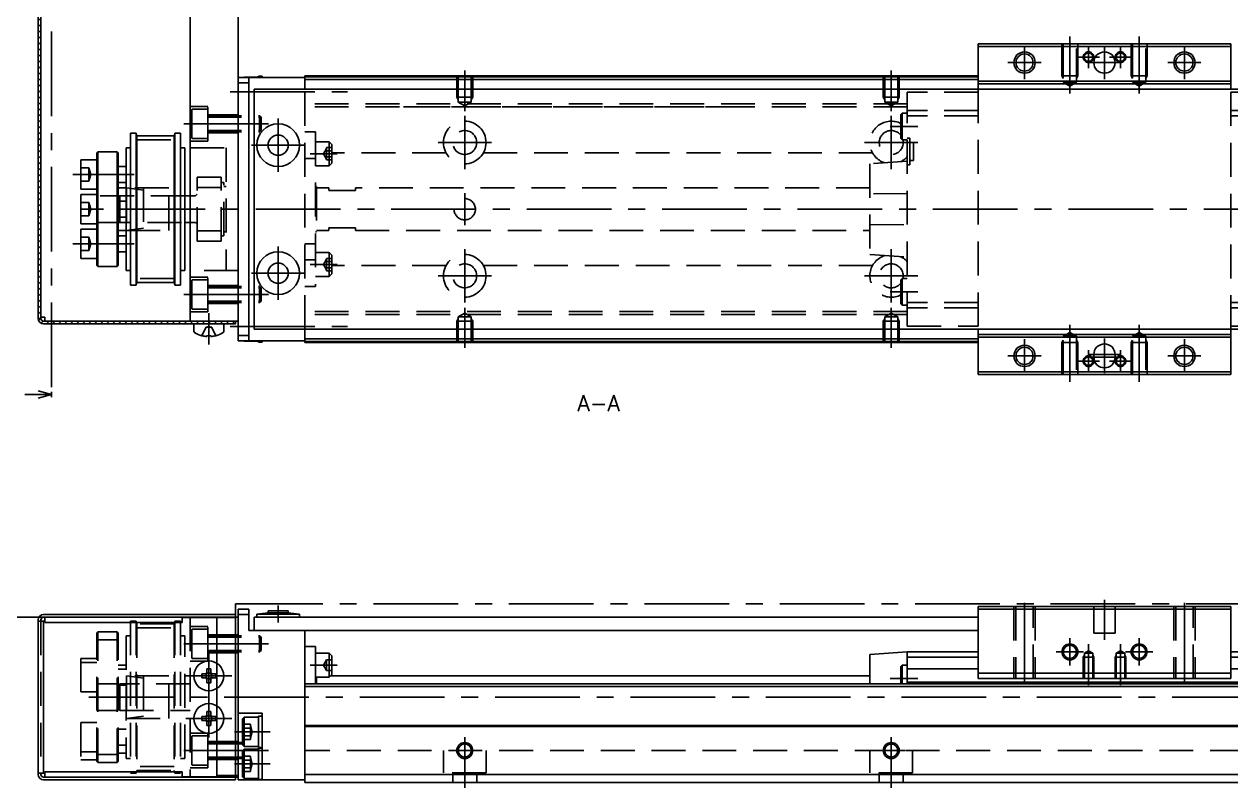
# Model space of a CAD drawing. Extents: x -2 to 568, y -8 to 266.
# Drawn here: x 190.9 to 417.3, y 9 to 152.2 of the extents above; entities that cross this region are included whole.
import ezdxf

# ---------------------------------------------------------------- set-up
doc = ezdxf.new("R2010")
doc.units = 0
doc.header["$LTSCALE"] = 0.5
doc.linetypes.add('CENTER', pattern=[50.8, 31.75, -6.35, 6.35, -6.35])
doc.linetypes.add('DASHED', pattern=[19.05, 12.7, -6.35])
doc.layers.get('0').update_dxf_attribs({"linetype": 'CONTINUOUS'})
for name, color, linetype in [('MSM_CENTER', 1, 'CENTER'), ('MSM_CONTINUOUS', 7, 'CONTINUOUS'), ('MSM_DASHED', 4, 'DASHED'), ('MSM_NARROW', 5, 'CONTINUOUS'), ('MSM_PART_NUMBER', 7, 'CONTINUOUS')]:
    doc.layers.add(name, color=color, linetype=linetype)
doc.styles.get("Standard").update_dxf_attribs({"font": 'txt.shx', "height": 3, "bigfont": 'bigfont.shx'})

# ---------------------------------------------------------------- blocks, each defined once
blk = doc.blocks.new('*X70')
at = {"color": 0}
for p, q in [((193.55, 217.92), (194.64, 219)), ((193.55, 216.79), (194.05, 217.29)), ((195.26, 218.5), (195.76, 219)), ((196.38, 218.5), (196.88, 219)), ((197.51, 218.5), (198.01, 219)), ((198.63, 218.5), (199.13, 219)), ((199.75, 218.5), (200.25, 219)), ((200.87, 218.5), (201.37, 219)), ((202, 218.5), (202.5, 219)), ((203.12, 218.5), (203.62, 219)), ((204.24, 218.5), (204.74, 219)), ((205.36, 218.5), (205.86, 219)), ((206.49, 218.5), (206.99, 219)), ((207.61, 218.5), (208.11, 219)), ((208.73, 218.5), (209.23, 219)), ((209.85, 218.5), (210.35, 219)), ((210.98, 218.5), (211.48, 219)), ((212.1, 218.5), (212.6, 219)), ((213.22, 218.5), (213.72, 219)), ((214.34, 218.5), (214.84, 219)), ((215.47, 218.5), (215.97, 219)), ((216.59, 218.5), (217.09, 219)), ((217.71, 218.5), (218.21, 219)), ((218.83, 218.5), (219.33, 219)), ((219.96, 218.5), (220.46, 219)), ((221.08, 218.5), (221.58, 219)), ((222.2, 218.5), (222.7, 219)), ((223.32, 218.5), (223.82, 219)), ((224.45, 218.5), (224.95, 219)), ((225.57, 218.5), (226.07, 219)), ((226.69, 218.5), (227.19, 219)), ((227.81, 218.5), (228.31, 219)), ((228.94, 218.5), (229.05, 218.62)), ((229.05, 218.62), (229.44, 219)), ((230.06, 218.5), (230.55, 219)), ((193.55, 215.67), (194.05, 216.17)), ((193.55, 214.55), (194.05, 215.05)), ((193.55, 213.43), (194.05, 213.93)), ((193.55, 212.3), (194.05, 212.8)), ((193.55, 211.18), (194.05, 211.68)), ((193.55, 210.06), (194.05, 210.56)), ((193.55, 208.94), (194.05, 209.44)), ((193.55, 207.81), (194.05, 208.31)), ((193.55, 206.69), (194.05, 207.19)), ((193.55, 205.57), (194.05, 206.07)), ((193.55, 204.45), (194.05, 204.95)), ((193.55, 203.32), (194.05, 203.82)), ((193.55, 202.2), (194.05, 202.7)), ((193.55, 201.08), (194.05, 201.58)), ((193.55, 199.96), (194.05, 200.46)), ((193.55, 198.83), (194.05, 199.33)), ((193.55, 197.71), (194.05, 198.21)), ((193.55, 196.59), (194.05, 197.09)), ((193.55, 195.47), (194.05, 195.97)), ((193.55, 194.34), (194.05, 194.84)), ((193.55, 193.22), (194.05, 193.72)), ((193.55, 192.1), (194.05, 192.6)), ((193.55, 190.98), (194.05, 191.48)), ((193.55, 189.85), (194.05, 190.35)), ((193.55, 188.73), (194.05, 189.23)), ((193.55, 187.61), (194.05, 188.11)), ((193.55, 186.49), (194.05, 186.99)), ((193.55, 185.36), (194.05, 185.86)), ((193.55, 184.24), (194.05, 184.74)), ((193.55, 183.12), (194.05, 183.62)), ((193.55, 182), (194.05, 182.5)), ((193.55, 180.87), (194.05, 181.37)), ((193.55, 179.75), (194.05, 180.25)), ((193.55, 178.63), (194.05, 179.13)), ((193.55, 177.51), (194.05, 178.01)), ((193.55, 176.38), (194.05, 176.88)), ((193.55, 175.26), (194.05, 175.76)), ((193.55, 174.14), (194.05, 174.64)), ((193.55, 173.02), (194.05, 173.52)), ((193.55, 171.89), (194.05, 172.39)), ((193.55, 170.77), (194.05, 171.27)), ((193.55, 169.65), (194.05, 170.15)), ((193.55, 168.53), (194.05, 169.03)), ((193.55, 167.4), (194.05, 167.9)), ((193.55, 166.28), (194.05, 166.78)), ((193.55, 165.16), (194.05, 165.66)), ((193.55, 164.03), (194.05, 164.53)), ((193.55, 162.91), (194.05, 163.41)), ((193.55, 161.79), (194.05, 162.29)), ((193.55, 160.67), (194.05, 161.17)), ((193.55, 159.54), (194.05, 160.04)), ((193.55, 158.42), (194.05, 158.92)), ((193.55, 157.3), (194.05, 157.8)), ((193.55, 156.18), (194.05, 156.68)), ((193.55, 155.05), (194.05, 155.55)), ((193.55, 153.93), (194.05, 154.43)), ((193.55, 152.81), (194.05, 153.31)), ((193.55, 151.69), (194.05, 152.19)), ((193.55, 150.56), (194.05, 151.06)), ((193.55, 149.44), (194.05, 149.94)), ((193.55, 148.32), (194.05, 148.82)), ((193.55, 147.2), (194.05, 147.7)), ((193.55, 146.07), (194.05, 146.57)), ((193.55, 144.95), (194.05, 145.45)), ((193.55, 143.83), (194.05, 144.33)), ((193.55, 142.71), (194.05, 143.21)), ((193.55, 141.58), (194.05, 142.08)), ((193.55, 140.46), (194.05, 140.96)), ((193.55, 139.34), (194.05, 139.84)), ((193.55, 138.22), (194.05, 138.72)), ((193.55, 137.09), (194.05, 137.59)), ((193.55, 135.97), (194.05, 136.47)), ((193.55, 134.85), (194.05, 135.35)), ((193.55, 133.73), (194.05, 134.23)), ((193.55, 132.6), (194.05, 133.1)), ((193.55, 131.48), (194.05, 131.98)), ((193.55, 130.36), (194.05, 130.86)), ((193.55, 129.24), (194.05, 129.74)), ((193.55, 128.11), (194.05, 128.61)), ((193.55, 126.99), (194.05, 127.49)), ((193.55, 125.87), (194.05, 126.37)), ((193.55, 124.75), (194.05, 125.25)), ((193.55, 123.62), (194.05, 124.12)), ((193.55, 122.5), (194.05, 123)), ((193.55, 121.38), (194.05, 121.88)), ((193.55, 120.26), (194.05, 120.76)), ((193.55, 119.13), (194.05, 119.63)), ((193.55, 118.01), (194.05, 118.51)), ((193.55, 116.89), (194.05, 117.39)), ((193.55, 115.77), (194.05, 116.27)), ((193.55, 114.64), (194.05, 115.14)), ((193.55, 113.52), (194.05, 114.02)), ((193.55, 112.4), (194.05, 112.9)), ((193.55, 111.28), (194.05, 111.78)), ((193.55, 110.15), (194.05, 110.65)), ((193.55, 109.03), (194.05, 109.53)), ((193.55, 107.91), (194.05, 108.41)), ((193.55, 106.79), (194.05, 107.29)), ((193.55, 105.66), (194.05, 106.16)), ((193.55, 104.54), (194.05, 105.04)), ((193.55, 103.42), (194.05, 103.92)), ((193.55, 102.3), (194.05, 102.8)), ((193.55, 101.17), (194.05, 101.67)), ((193.55, 100.05), (194.05, 100.55)), ((193.55, 98.93), (194.05, 99.43)), ((193.55, 97.81), (194.05, 98.31)), ((193.59, 96.72), (194.05, 97.18)), ((194.1, 96.11), (194.5, 96.5)), ((195.12, 96), (195.62, 96.5)), ((196.24, 96), (196.74, 96.5)), ((197.36, 96), (197.86, 96.5)), ((198.48, 96), (198.98, 96.5)), ((199.61, 96), (200.11, 96.5)), ((200.73, 96), (201.23, 96.5)), ((201.85, 96), (202.35, 96.5)), ((202.97, 96), (203.47, 96.5)), ((204.1, 96), (204.6, 96.5)), ((205.22, 96), (205.72, 96.5)), ((206.34, 96), (206.84, 96.5)), ((207.46, 96), (207.96, 96.5)), ((208.59, 96), (209.09, 96.5)), ((209.71, 96), (210.21, 96.5)), ((210.83, 96), (211.33, 96.5)), ((211.95, 96), (212.45, 96.5)), ((213.08, 96), (213.58, 96.5)), ((214.2, 96), (214.7, 96.5)), ((215.32, 96), (215.82, 96.5)), ((216.44, 96), (216.94, 96.5)), ((217.57, 96), (218.07, 96.5)), ((218.69, 96), (219.19, 96.5)), ((219.81, 96), (220.31, 96.5)), ((220.93, 96), (221.43, 96.5)), ((222.06, 96), (222.56, 96.5)), ((223.18, 96), (223.68, 96.5)), ((224.3, 96), (224.8, 96.5)), ((225.42, 96), (225.55, 96.13)), ((225.55, 96.13), (225.92, 96.5)), ((226.55, 96), (227.05, 96.5)), ((227.67, 96), (228.17, 96.5)), ((228.79, 96), (229.29, 96.5)), ((229.91, 96), (230.41, 96.5))]:
    blk.add_line(p, q, dxfattribs=at)

msp = doc.modelspace()

# ---------------------------------------------------------------- linework, layer by layer
at = {"layer": 'MSM_CENTER'}
for p, q in [((196.05, 227.02), (196.05, 83.26)), ((387.05, 139.19), (387.05, 149.9)), ((400.05, 139.19), (400.05, 149.9)), ((378.55, 141.9), (378.55, 148.1)), ((390.55, 143.95), (390.55, 148.05)), ((393.55, 141.9), (393.55, 148.1)), ((396.55, 143.95), (396.55, 148.05)), ((408.55, 141.9), (408.55, 148.1)), ((375.45, 145), (381.65, 145)), ((388.5, 146), (392.6, 146)), ((390.45, 145), (396.65, 145)), ((394.5, 146), (398.6, 146)), ((405.45, 145), (411.65, 145)), ((273.55, 143.5), (273.55, 135.87)), ((353.55, 143.5), (353.55, 135.87)), ((229.55, 139.5), (251.55, 139.5)), ((238.55, 124.5), (238.55, 134.5)), ((273.55, 125), (273.55, 135)), ((353.55, 125), (353.55, 135)), ((220.85, 133.5), (236.85, 133.5)), ((353.35, 133), (358.55, 133)), ((233.55, 129.5), (243.55, 129.5)), ((268.55, 130), (278.55, 130)), ((348.55, 130), (358.55, 130)), ((244.55, 127.89), (249.65, 127.89)), ((200.05, 124), (211.55, 124)), ((273.55, 114.5), (273.55, 120.5)), ((555.05, 117.5), (200.05, 117.5)), ((200.05, 111), (211.55, 111)), ((238.55, 100.5), (238.55, 110.5)), ((273.55, 100), (273.55, 110)), ((353.55, 100), (353.55, 110)), ((244.55, 107.11), (249.65, 107.11)), ((233.55, 105.5), (243.55, 105.5)), ((268.55, 105), (278.55, 105)), ((348.55, 105), (358.55, 105)), ((353.35, 102), (358.55, 102)), ((220.85, 101.5), (236.85, 101.5)), ((225.55, 98), (225.55, 92.15)), ((273.55, 99.01), (273.55, 91.5)), ((353.55, 99.01), (353.55, 91.5)), ((229.55, 95.5), (251.55, 95.5)), ((387.05, 95.81), (387.05, 85.1)), ((400.05, 95.81), (400.05, 85.1)), ((378.55, 93.1), (378.55, 86.9)), ((393.55, 86.75), (393.55, 93.25)), ((408.55, 93.1), (408.55, 86.9)), ((390.55, 91.05), (390.55, 86.95)), ((396.55, 91.05), (396.55, 86.95)), ((375.45, 90), (381.65, 90)), ((388.5, 89), (392.6, 89)), ((390.55, 90.25), (396.55, 90.25)), ((390.55, 89.75), (396.55, 89.75)), ((394.5, 89), (398.6, 89)), ((405.45, 90), (411.65, 90)), ((231.05, 43.5), (566.55, 43.5)), ((238.55, 43.2), (238.55, 40)), ((378.55, 43.68), (378.55, 28.83)), ((393.55, 44.25), (393.55, 36.75)), ((408.55, 43.68), (408.55, 28.83)), ((188.31, 41), (230.05, 41)), ((230.55, 43), (230.55, 41.5)), ((387.05, 31.93), (387.05, 37.08)), ((400.05, 31.93), (400.05, 37.08)), ((220.85, 36), (236.85, 36)), ((225.55, 34.3), (225.55, 17.7)), ((384.48, 34.5), (389.63, 34.5)), ((390.55, 35.96), (390.55, 28.24)), ((396.55, 35.96), (396.55, 28.24)), ((397.48, 34.5), (402.63, 34.5)), ((244.55, 32), (249.65, 32)), ((221.25, 30), (229.85, 30)), ((353.35, 29.5), (358.55, 29.5)), ((203.05, 26), (555.05, 26)), ((221.25, 22), (229.85, 22)), ((230.35, 19.5), (237.05, 19.5)), ((273.55, 18.5), (273.55, 9)), ((353.55, 18.5), (353.55, 9)), ((220.85, 16), (236.85, 16)), ((270.98, 16), (276.13, 16)), ((350.98, 16), (356.13, 16)), ((230.35, 13.5), (237.05, 13.5))]:
    msp.add_line(p, q, dxfattribs=at)
at = {"layer": 'MSM_CONTINUOUS'}
for p, q in [((193.55, 97), (193.55, 218)), ((194.05, 97), (194.05, 218)), ((222.05, 218.5), (222.05, 96.5)), ((231.05, 92.8), (231.05, 154.5)), ((417.25, 148.5), (369.85, 148.5)), ((369.85, 148.5), (369.85, 140)), ((417.25, 148), (369.85, 148)), ((417.25, 148.5), (417.25, 140)), ((243.55, 142.2), (231.05, 142.2)), ((231.05, 141.2), (233.05, 141.2)), ((232.16, 142.25), (232.11, 142.2)), ((234.85, 142.25), (232.16, 142.25)), ((232.16, 142.25), (232.16, 142.2)), ((233.05, 142.2), (233.05, 92.8)), ((235.55, 142.45), (234.85, 142.45)), ((234.85, 142.45), (234.85, 142.2)), ((235.55, 142.45), (235.55, 142.2)), ((243.55, 140), (243.55, 142.5)), ((369.85, 142.5), (243.55, 142.5)), ((369.85, 142.3), (243.55, 142.3)), ((369.85, 141.8), (243.55, 141.8)), ((417.25, 141.5), (369.85, 141.5)), ((417.25, 141), (369.85, 141)), ((234.05, 95), (234.05, 140)), ((553.05, 140), (234.05, 140)), ((210.88, 131.75), (211.92, 131.75)), ((210.88, 131.75), (210.88, 103.25)), ((211.92, 131.75), (212.05, 131.25)), ((211.92, 103.25), (211.92, 131.75)), ((219.05, 131.25), (219.19, 131.75)), ((219.19, 131.75), (220.22, 131.75)), ((219.19, 103.25), (219.19, 131.75)), ((220.22, 131.75), (220.22, 103.25)), ((212.05, 131.25), (212.05, 103.75)), ((219.05, 131.23), (212.05, 131.23)), ((219.05, 131.25), (219.05, 103.75)), ((204.75, 128.25), (204.55, 128.05)), ((204.55, 106.95), (204.55, 128.05)), ((208.35, 128.25), (204.75, 128.25)), ((204.75, 106.75), (204.75, 128.25)), ((208.55, 128.05), (208.35, 128.25)), ((208.35, 106.75), (208.35, 128.25)), ((208.55, 128.05), (208.55, 106.95)), ((210.05, 129), (210.88, 129)), ((210.05, 129), (210.05, 106)), ((220.22, 129), (221.05, 129)), ((221.05, 106), (221.05, 129)), ((204.55, 126.75), (201.55, 126.75)), ((201.55, 126.75), (201.55, 121.25)), ((210.05, 125.5), (208.55, 125.5)), ((208.55, 122.5), (210.05, 122.5)), ((201.55, 121.25), (204.55, 121.25)), ((204.55, 120.25), (201.55, 120.25)), ((201.55, 120.25), (201.55, 114.75)), ((210.05, 121.5), (208.55, 121.5)), ((222.05, 120), (221.05, 120)), ((201.55, 114.75), (204.55, 114.75)), ((204.55, 113.75), (201.55, 113.75)), ((201.55, 113.75), (201.55, 108.25)), ((208.55, 113.5), (210.05, 113.5)), ((221.05, 115), (222.05, 115)), ((210.05, 112.5), (208.55, 112.5)), ((208.55, 109.5), (210.05, 109.5)), ((201.55, 108.25), (204.55, 108.25)), ((204.55, 106.95), (204.75, 106.75)), ((204.75, 106.75), (208.35, 106.75)), ((208.35, 106.75), (208.55, 106.95)), ((210.88, 106), (210.05, 106)), ((221.05, 106), (220.22, 106)), ((211.92, 103.25), (210.88, 103.25)), ((212.05, 103.75), (211.92, 103.25)), ((212.05, 103.77), (219.05, 103.77)), ((219.19, 103.25), (219.05, 103.75)), ((220.22, 103.25), (219.19, 103.25)), ((194.05, 97.25), (194.8, 97.25)), ((194.55, 96.5), (231.05, 96.5)), ((194.55, 96), (230.55, 96)), ((194.8, 97.25), (194.8, 96.5)), ((222.75, 96), (222.75, 94.6)), ((228.35, 94.6), (228.35, 96)), ((230.55, 96), (230.55, 96.5)), ((224.99, 93.65), (225.18, 93.65)), ((225.18, 93.65), (225.18, 93.79)), ((225.92, 93.65), (225.92, 93.79)), ((225.92, 93.65), (226.12, 93.65)), ((231.05, 93.8), (233.05, 93.8)), ((553.05, 95), (234.05, 95)), ((243.55, 92.5), (243.55, 95)), ((369.85, 93.2), (243.55, 93.2)), ((369.85, 95), (369.85, 86.5)), ((417.25, 94), (369.85, 94)), ((417.25, 93.5), (369.85, 93.5)), ((417.25, 95), (417.25, 86.5)), ((243.55, 92.8), (231.05, 92.8)), ((232.11, 92.8), (232.16, 92.75)), ((232.16, 92.8), (232.16, 92.75)), ((232.16, 92.75), (234.85, 92.75)), ((234.85, 92.55), (234.85, 92.8)), ((234.85, 92.55), (235.55, 92.55)), ((235.55, 92.55), (235.55, 92.8)), ((369.85, 92.7), (243.55, 92.7)), ((369.85, 92.5), (243.55, 92.5)), ((391.55, 90.25), (391.55, 89.75)), ((395.55, 89.75), (395.55, 90.25)), ((417.25, 87), (369.85, 87)), ((417.25, 86.5), (369.85, 86.5)), ((196.05, 82.76), (191.05, 82.76)), ((193.55, 83.43), (196.05, 82.76)), ((196.05, 82.76), (193.55, 82.09)), ((196.05, 83.26), (196.05, 82.26)), ((230.55, 43.5), (231.05, 43.5)), ((230.55, 43.5), (230.55, 43)), ((194.55, 41.5), (230.55, 41.5)), ((231.05, 41), (194.55, 41)), ((194.8, 41), (194.8, 40)), ((220.55, 41), (194.8, 41)), ((220.55, 40), (220.55, 41)), ((230.55, 40.93), (220.55, 40.93)), ((227.05, 11), (227.05, 41)), ((230.05, 41), (230.55, 41)), ((230.55, 41.5), (230.55, 41)), ((230.55, 41), (230.55, 41.5)), ((230.55, 11.07), (230.55, 40.93)), ((231.05, 42.5), (231.05, 10.5)), ((233.05, 42.5), (231.05, 42.5)), ((233.05, 41.5), (231.05, 41.5)), ((233.05, 38.5), (233.05, 42.5)), ((234.05, 41), (234.05, 38.5)), ((369.85, 41), (234.05, 41)), ((236.65, 41.8), (234.55, 41.55)), ((234.55, 41.55), (234.55, 41)), ((242.55, 41.55), (234.55, 41.55)), ((236.65, 42.2), (236.65, 41.8)), ((240.45, 42.2), (236.65, 42.2)), ((240.45, 41.8), (236.65, 41.8)), ((240.45, 41.8), (240.45, 42.2)), ((242.55, 41.55), (240.45, 41.8)), ((242.55, 41), (242.55, 41.55)), ((369.85, 43), (369.85, 29.5)), ((417.25, 43), (369.85, 43)), ((417.25, 42.5), (369.85, 42.5)), ((417.25, 43), (417.25, 29.5)), ((193.55, 40.5), (193.55, 11.5)), ((194.8, 40.25), (193.55, 40.25)), ((194.05, 40.25), (194.05, 40.5)), ((194.55, 11.75), (194.55, 40.25)), ((194.8, 40), (220.55, 40)), ((369.85, 38.5), (233.05, 38.5)), ((243.55, 38.5), (243.55, 10)), ((245.55, 35.5), (243.55, 35.5)), ((245.55, 35.5), (245.55, 28.5)), ((248.15, 34.25), (245.55, 34.25)), ((248.65, 33.75), (248.15, 34.25)), ((248.15, 34.25), (248.15, 29.75)), ((349.55, 34), (356.55, 34.5)), ((349.55, 34), (349.55, 28.5)), ((369.85, 34.5), (356.55, 34.5)), ((356.55, 28.5), (356.55, 34.5)), ((430.55, 34.5), (417.25, 34.5)), ((248.65, 33.75), (248.65, 30.25)), ((355.6, 32), (355.35, 31.75)), ((355.35, 31.75), (355.35, 28.5)), ((356.55, 32), (355.6, 32)), ((355.6, 32), (355.6, 28.5)), ((369.85, 33.5), (356.55, 33.5)), ((430.55, 33.5), (417.25, 33.5)), ((225.14, 30.37), (224.25, 30.37)), ((224.25, 29.63), (225.14, 29.63)), ((225.03, 30.37), (225.03, 30.18)), ((225.03, 29.82), (225.03, 29.63)), ((225.18, 31.31), (225.18, 30.42)), ((225.38, 30.53), (225.18, 30.53)), ((225.18, 29.58), (225.18, 28.69)), ((225.92, 30.53), (225.73, 30.53)), ((225.73, 29.47), (225.92, 29.47)), ((225.92, 30.42), (225.92, 31.31)), ((225.92, 28.69), (225.92, 29.58)), ((226.86, 30.37), (225.97, 30.37)), ((225.97, 29.63), (226.86, 29.63)), ((226.08, 30.18), (226.08, 30.37)), ((226.08, 29.63), (226.08, 29.82)), ((245.55, 29.75), (248.15, 29.75)), ((245.75, 29.75), (245.75, 28.5)), ((248.15, 29.75), (248.65, 30.25)), ((349.55, 30), (248.4, 30)), ((369.85, 31.3), (356.55, 31.3)), ((417.25, 30.5), (369.85, 30.5)), ((417.25, 29.5), (369.85, 29.5)), ((430.55, 31.3), (417.25, 31.3)), ((543.55, 28.5), (243.55, 28.5)), ((543.55, 28), (243.55, 28)), ((430.55, 28.8), (356.55, 28.8)), ((225.18, 23.31), (225.18, 22.42)), ((225.92, 22.42), (225.92, 23.31)), ((231.05, 23), (235.55, 23)), ((235.55, 23), (235.55, 10.5)), ((225.14, 22.37), (224.25, 22.37)), ((224.25, 21.63), (225.14, 21.63)), ((225.03, 22.37), (225.03, 22.18)), ((225.03, 21.82), (225.03, 21.63)), ((225.38, 22.53), (225.18, 22.53)), ((225.18, 21.58), (225.18, 20.69)), ((225.92, 22.53), (225.73, 22.53)), ((225.73, 21.47), (225.92, 21.47)), ((225.92, 20.69), (225.92, 21.58)), ((226.86, 22.37), (225.97, 22.37)), ((225.97, 21.63), (226.86, 21.63)), ((226.08, 22.18), (226.08, 22.37)), ((226.08, 21.63), (226.08, 21.82)), ((231.85, 21.94), (232.16, 22.25)), ((231.85, 17.06), (231.85, 21.94)), ((232.16, 22.25), (234.85, 22.25)), ((232.16, 16.75), (232.16, 22.25)), ((234.85, 22.45), (235.55, 22.45)), ((234.85, 16.55), (234.85, 22.45)), ((543.55, 20.7), (243.55, 20.7)), ((543.55, 20.5), (243.55, 20.5)), ((232.16, 16.75), (231.85, 17.06)), ((231.85, 15.94), (232.16, 16.25)), ((231.85, 11.06), (231.85, 15.94)), ((234.85, 16.75), (232.16, 16.75)), ((232.16, 16.25), (234.85, 16.25)), ((232.16, 10.75), (232.16, 16.25)), ((235.55, 16.55), (234.85, 16.55)), ((234.85, 16.45), (235.55, 16.45)), ((234.85, 10.55), (234.85, 16.45)), ((193.55, 11.75), (194.8, 11.75)), ((194.05, 11.5), (194.05, 11.75)), ((220.55, 12), (194.8, 12)), ((194.8, 12), (194.8, 11)), ((220.55, 11), (220.55, 12)), ((231.05, 11.34), (227.05, 11.34)), ((543.55, 11.5), (243.55, 11.5)), ((194.55, 11), (231.05, 11)), ((230.55, 10.5), (194.55, 10.5)), ((194.8, 11), (220.55, 11)), ((220.55, 11.07), (230.55, 11.07)), ((230.55, 10.5), (230.55, 11)), ((243.55, 10.5), (231.05, 10.5)), ((232.16, 10.75), (231.85, 11.06)), ((234.85, 10.75), (232.16, 10.75)), ((235.55, 10.55), (234.85, 10.55)), ((543.55, 10), (243.55, 10))]:
    msp.add_line(p, q, dxfattribs=at)
for centre, radius in [((378.55, 145), 1.62), ((393.55, 145), 2), ((408.55, 145), 1.62), ((238.55, 129.5), 4), ((238.55, 129.5), 1.9), ((238.55, 105.5), 4), ((238.55, 105.5), 1.9), ((378.55, 90), 1.62), ((408.55, 90), 1.62), ((387.05, 34.5), 1.23), ((400.05, 34.5), 1.23), ((225.55, 30), 2.8), ((225.55, 30), 0.556), ((225.55, 22), 2.8), ((225.55, 22), 0.556), ((273.55, 16), 1.23), ((353.55, 16), 1.23)]:
    msp.add_circle(centre, radius, dxfattribs=at)
for centre, radius, start, end in [((194.55, 97), 1, 180, 270), ((194.55, 97), 0.5, 180, 270), ((223.02, 94.6), 0.27, 180, 237.664), ((225.55, 98.6), 5, 237.664, 254.7809), ((225.42, 93.2), 1.31, 153.2706, 153.8823), ((225.55, 98.6), 4.99, 254.8121, 263.4966), ((225.55, 99.25), 5.48, 266.1268, 273.8732), ((225.55, 98.6), 4.99, 276.5034, 285.1879), ((234.78, 97.73), 8.85, 206.466, 206.5565), ((225.55, 98.6), 5, 285.2193, 302.336), ((228.08, 94.6), 0.27, 302.336, 0), ((393.55, 90.25), 2, 0, 180), ((393.55, 89.75), 2, 180, 0), ((194.55, 40.5), 1, 90, 180), ((194.55, 40.5), 0.5, 90, 180), ((235.22, 30), 10.98, 178.0683, 181.9317), ((225.55, 30), 0.675, 123.2306, 146.7694), ((225.55, 30), 0.675, 213.2306, 236.7694), ((225.55, 20.34), 10.98, 88.0683, 91.9317), ((225.55, 30), 0.675, 33.2306, 56.7694), ((225.55, 30), 0.675, 303.2306, 326.7694), ((215.89, 30), 10.98, 358.0683, 1.9317), ((225.55, 39.66), 10.98, 268.0683, 271.9317), ((225.55, 12.34), 10.98, 88.0683, 91.9317), ((235.22, 22), 10.98, 178.0683, 181.9317), ((225.55, 22), 0.675, 123.2306, 146.7694), ((225.55, 22), 0.675, 213.2306, 236.7694), ((225.55, 31.66), 10.98, 268.0683, 271.9317), ((225.55, 22), 0.675, 33.2306, 56.7694), ((225.55, 22), 0.675, 303.2306, 326.7694), ((215.89, 22), 10.98, 358.0683, 1.9317), ((194.55, 11.5), 1, 180, 270), ((194.55, 11.5), 0.5, 180, 270)]:
    msp.add_arc(centre, radius, start, end, dxfattribs=at)
at = {"layer": 'MSM_DASHED'}
for p, q in [((385.55, 148.5), (385.55, 142.5)), ((385.82, 148.5), (385.82, 141.3)), ((388.28, 141.3), (388.28, 148.5)), ((388.55, 148.5), (388.55, 142.5)), ((398.55, 148.5), (398.55, 142.5)), ((398.82, 148.5), (398.82, 141.3)), ((401.28, 141.3), (401.28, 148.5)), ((401.55, 148.5), (401.55, 142.5)), ((272.05, 142.5), (272.05, 138.5)), ((272.25, 142.3), (272.25, 142.3)), ((272.32, 142.5), (272.32, 137.58)), ((274.78, 137.58), (274.78, 142.5)), ((275.05, 142.5), (275.05, 138.5)), ((352.05, 142.5), (352.05, 138.5)), ((352.25, 142.3), (352.25, 142.3)), ((352.25, 142.3), (352.25, 142.3)), ((352.32, 142.5), (352.32, 137.58)), ((354.78, 137.58), (354.78, 142.5)), ((354.85, 142.3), (354.87, 142.32)), ((355.05, 142.5), (355.05, 138.5)), ((385.55, 142.5), (388.55, 142.5)), ((385.55, 142.5), (385.82, 142.03)), ((385.82, 141.3), (387.05, 140.59)), ((385.82, 141.3), (388.28, 141.3)), ((387.05, 140.59), (388.28, 141.3)), ((388.55, 142.5), (388.28, 142.03)), ((398.55, 142.5), (401.55, 142.5)), ((398.55, 142.5), (398.82, 142.03)), ((398.82, 141.3), (400.05, 140.59)), ((398.82, 141.3), (401.28, 141.3)), ((400.05, 140.59), (401.28, 141.3)), ((401.55, 142.5), (401.28, 142.03)), ((243.55, 95), (243.55, 140)), ((275.05, 138.5), (272.05, 138.5)), ((272.32, 138.03), (272.05, 138.5)), ((274.78, 138.03), (275.05, 138.5)), ((355.05, 138.5), (352.05, 138.5)), ((352.32, 138.03), (352.05, 138.5)), ((354.78, 138.03), (355.05, 138.5)), ((369.85, 139.45), (356.55, 139.45)), ((356.55, 95.55), (356.55, 139.45)), ((369.85, 140), (369.85, 95)), ((417.25, 95), (417.25, 140)), ((430.55, 139.45), (417.25, 139.45)), ((225.35, 136.75), (222.05, 136.75)), ((222.35, 136.1), (222.35, 130.9)), ((225.35, 136.25), (222.5, 136.25)), ((225.35, 130.25), (225.35, 136.75)), ((356.55, 137.26), (243.55, 137.26)), ((356.55, 136.7), (243.55, 136.7)), ((325.05, 136.7), (262.05, 136.7)), ((274.78, 137.58), (272.32, 137.58)), ((272.32, 137.58), (273.55, 136.87)), ((273.55, 136.87), (274.78, 137.58)), ((354.78, 137.58), (352.32, 137.58)), ((352.32, 137.58), (353.55, 136.87)), ((353.55, 136.87), (354.78, 137.58)), ((369.85, 136), (356.55, 136)), ((430.55, 136), (417.25, 136)), ((231.05, 135.2), (225.35, 135.2)), ((225.35, 135), (235.08, 135)), ((225.35, 134.73), (235.35, 134.73)), ((235.35, 134.73), (235.08, 135)), ((235.08, 135), (235.08, 132)), ((235.35, 132.27), (235.35, 134.73)), ((355.6, 135.5), (355.35, 135.25)), ((355.35, 135.25), (355.35, 130.75)), ((356.55, 135.5), (355.6, 135.5)), ((355.6, 135.5), (355.6, 130.5)), ((369.85, 135), (356.55, 135)), ((430.55, 135), (417.25, 135)), ((225.35, 132.27), (235.35, 132.27)), ((225.35, 132), (235.08, 132)), ((225.35, 131.8), (231.05, 131.8)), ((235.08, 132), (235.35, 132.27)), ((245.55, 132), (243.55, 132)), ((245.55, 132), (245.55, 103)), ((212.05, 130.49), (219.05, 130.49)), ((222.05, 130.25), (225.35, 130.25)), ((222.5, 130.75), (225.35, 130.75)), ((248.15, 130.14), (245.55, 130.14)), ((247.65, 129.05), (248.65, 129.05)), ((247.65, 129.05), (247.65, 126.74)), ((248.65, 129.64), (248.15, 130.14)), ((248.15, 130.14), (248.15, 125.64)), ((248.65, 129.64), (248.65, 126.14)), ((355.35, 130.75), (355.6, 130.5)), ((355.6, 130.5), (356.55, 130.5)), ((357.05, 130.8), (356.55, 130.8)), ((357.05, 125.8), (357.05, 130.8)), ((357.75, 130), (357.05, 130)), ((357.75, 126.6), (357.75, 130)), ((222.05, 129), (231.05, 129)), ((228.8, 129), (228.8, 106)), ((245.55, 127), (243.55, 127)), ((247.65, 128.89), (247.08, 127.89)), ((247.65, 126.89), (247.08, 127.89)), ((247.65, 128.47), (248.65, 128.47)), ((247.65, 127.31), (248.65, 127.31)), ((270.07, 128.04), (248.65, 128.04)), ((350.07, 128.04), (277.04, 128.04)), ((203.05, 125.25), (201.55, 125.25)), ((203.05, 125.25), (203.05, 122.75)), ((203.39, 124), (203.05, 125.25)), ((245.55, 125.64), (248.15, 125.64)), ((247.65, 126.74), (248.65, 126.74)), ((248.15, 125.64), (248.65, 126.14)), ((356.55, 126.5), (349.55, 126)), ((349.55, 126), (349.55, 109)), ((357.05, 125.8), (356.55, 125.8)), ((357.75, 126.6), (357.05, 126.6)), ((201.55, 124), (203.05, 124)), ((203.05, 122.75), (201.55, 122.75)), ((203.05, 122.75), (203.39, 124)), ((223.35, 111.5), (223.35, 123.5)), ((227.85, 123.5), (223.35, 123.5)), ((227.85, 111.5), (227.85, 123.5)), ((228.35, 122.5), (227.85, 122.5)), ((228.35, 112.5), (228.35, 122.5)), ((221.05, 120), (204.55, 120)), ((208.85, 120), (208.35, 119.5)), ((208.85, 120), (208.85, 115)), ((218.05, 121.5), (210.05, 121.5)), ((213.3, 121.05), (210.13, 121.5)), ((210.13, 121.5), (210.13, 113.5)), ((213.3, 121.5), (213.3, 113.5)), ((218.05, 113.5), (218.05, 121.5)), ((223.05, 120), (222.05, 120)), ((223.35, 120.3), (223.05, 120)), ((223.35, 121.57), (227.85, 121.57)), ((228.8, 121.75), (228.35, 121.75)), ((245.75, 121.75), (245.55, 121.75)), ((245.75, 121.75), (245.75, 113.25)), ((248.05, 121.5), (245.75, 121.5)), ((248.05, 121.5), (248.05, 121)), ((253.05, 121), (248.05, 121)), ((253.05, 121.5), (253.05, 121)), ((349.55, 121.5), (253.05, 121.5)), ((356.55, 120.46), (349.55, 120.37)), ((203.05, 118.75), (201.55, 118.75)), ((203.05, 118.75), (203.05, 116.25)), ((203.39, 117.5), (203.05, 118.75)), ((208.35, 119.5), (208.35, 115.5)), ((210.05, 119), (208.55, 119)), ((201.55, 117.5), (203.05, 117.5)), ((203.05, 116.25), (201.55, 116.25)), ((203.05, 116.25), (203.39, 117.5)), ((208.35, 115.5), (208.85, 115)), ((208.55, 116), (210.05, 116)), ((204.55, 115), (221.05, 115)), ((210.05, 113.5), (218.05, 113.5)), ((210.13, 113.5), (213.3, 113.95)), ((222.05, 115), (223.05, 115)), ((223.05, 115), (223.35, 114.7)), ((227.85, 113.43), (223.35, 113.43)), ((228.35, 113.25), (228.8, 113.25)), ((245.55, 113.25), (245.75, 113.25)), ((245.75, 113.5), (248.05, 113.5)), ((248.05, 114), (253.05, 114)), ((248.05, 114), (248.05, 113.5)), ((253.05, 114), (253.05, 113.5)), ((253.05, 113.5), (349.55, 113.5)), ((349.55, 114.63), (356.55, 114.54)), ((203.05, 112.25), (201.55, 112.25)), ((201.55, 111), (203.05, 111)), ((203.05, 112.25), (203.05, 109.75)), ((203.39, 111), (203.05, 112.25)), ((203.05, 109.75), (203.39, 111)), ((223.35, 111.5), (227.85, 111.5)), ((227.85, 112.5), (228.35, 112.5)), ((243.55, 111), (245.55, 111)), ((203.05, 109.75), (201.55, 109.75)), ((248.15, 109.36), (245.55, 109.36)), ((248.65, 108.86), (248.15, 109.36)), ((248.15, 109.36), (248.15, 104.86)), ((248.65, 108.86), (248.65, 105.36)), ((349.55, 109), (356.55, 108.5)), ((245.55, 108), (243.55, 108)), ((247.65, 108.11), (247.08, 107.11)), ((247.65, 106.11), (247.08, 107.11)), ((247.65, 108.26), (248.65, 108.26)), ((247.65, 108.26), (247.65, 105.95)), ((247.65, 107.69), (248.65, 107.69)), ((247.65, 106.53), (248.65, 106.53)), ((270.07, 106.96), (248.65, 106.96)), ((350.07, 106.96), (277.04, 106.96)), ((219.05, 104.51), (212.05, 104.51)), ((231.05, 106), (222.05, 106)), ((225.35, 104.75), (222.05, 104.75)), ((225.35, 104.25), (222.5, 104.25)), ((225.35, 98.25), (225.35, 104.75)), ((245.55, 104.86), (248.15, 104.86)), ((247.65, 105.95), (248.65, 105.95)), ((248.15, 104.86), (248.65, 105.36)), ((355.6, 104.5), (355.35, 104.25)), ((355.35, 104.25), (355.35, 99.75)), ((355.6, 104.5), (355.6, 99.5)), ((356.55, 104.5), (355.6, 104.5)), ((222.35, 104.1), (222.35, 98.9)), ((231.05, 103.2), (225.35, 103.2)), ((225.35, 103), (235.08, 103)), ((225.35, 102.73), (235.35, 102.73)), ((235.35, 102.73), (235.08, 103)), ((235.08, 103), (235.08, 100)), ((235.35, 100.27), (235.35, 102.73)), ((245.55, 103), (243.55, 103)), ((225.35, 100.27), (235.35, 100.27)), ((225.35, 100), (235.08, 100)), ((225.35, 99.8), (231.05, 99.8)), ((235.08, 100), (235.35, 100.27)), ((355.35, 99.75), (355.6, 99.5)), ((369.85, 100), (356.55, 100)), ((430.55, 100), (417.25, 100)), ((222.05, 98.25), (225.35, 98.25)), ((222.5, 98.75), (225.35, 98.75)), ((356.55, 98.3), (243.55, 98.3)), ((356.55, 97.74), (243.55, 97.74)), ((273.55, 98.01), (272.32, 97.3)), ((274.78, 97.3), (273.55, 98.01)), ((353.55, 98.01), (352.32, 97.3)), ((354.78, 97.3), (353.55, 98.01)), ((355.6, 99.5), (356.55, 99.5)), ((369.85, 99), (356.55, 99)), ((430.55, 99), (417.25, 99)), ((224.25, 93.79), (224.99, 95.28)), ((225, 95.35), (224.99, 95.28)), ((225.55, 95.53), (225, 95.35)), ((225, 95.35), (226.11, 95.35)), ((226.11, 95.35), (225.55, 95.53)), ((226.11, 95.28), (226.11, 95.35)), ((226.11, 95.28), (226.86, 93.79)), ((272.32, 96.97), (272.05, 96.5)), ((275.05, 96.5), (272.05, 96.5)), ((272.05, 92.5), (272.05, 96.5)), ((272.32, 97.3), (272.32, 92.5)), ((274.78, 97.3), (272.32, 97.3)), ((274.78, 92.5), (274.78, 97.3)), ((274.78, 96.97), (275.05, 96.5)), ((275.05, 92.5), (275.05, 96.5)), ((352.32, 96.97), (352.05, 96.5)), ((355.05, 96.5), (352.05, 96.5)), ((352.05, 92.5), (352.05, 96.5)), ((352.32, 97.3), (352.32, 92.5)), ((354.78, 97.3), (352.32, 97.3)), ((354.78, 92.5), (354.78, 97.3)), ((354.78, 96.97), (355.05, 96.5)), ((355.05, 92.5), (355.05, 96.5)), ((356.55, 95.55), (369.85, 95.55)), ((417.25, 95.55), (430.55, 95.55)), ((385.55, 92.5), (385.82, 92.97)), ((385.82, 93.7), (387.05, 94.41)), ((385.82, 93.7), (388.28, 93.7)), ((385.82, 86.5), (385.82, 93.7)), ((387.05, 94.41), (388.28, 93.7)), ((388.28, 93.7), (388.28, 86.5)), ((388.55, 92.5), (388.28, 92.97)), ((398.55, 92.5), (398.82, 92.97)), ((398.82, 93.7), (400.05, 94.41)), ((398.82, 93.7), (401.28, 93.7)), ((398.82, 86.5), (398.82, 93.7)), ((400.05, 94.41), (401.28, 93.7)), ((401.28, 93.7), (401.28, 86.5)), ((401.55, 92.5), (401.28, 92.97)), ((385.55, 86.5), (385.55, 92.5)), ((385.55, 92.5), (388.55, 92.5)), ((388.55, 86.5), (388.55, 92.5)), ((398.55, 86.5), (398.55, 92.5)), ((398.55, 92.5), (401.55, 92.5)), ((401.55, 86.5), (401.55, 92.5)), ((222.05, 41), (222.05, 11)), ((376.55, 43), (376.55, 29.5)), ((376.93, 43), (376.93, 29.5)), ((380.18, 29.5), (380.18, 43)), ((380.55, 43), (380.55, 29.5)), ((391.55, 38), (391.55, 43)), ((395.55, 38), (395.55, 43)), ((406.55, 43), (406.55, 29.5)), ((406.93, 43), (406.93, 29.5)), ((410.18, 29.5), (410.18, 43)), ((410.55, 43), (410.55, 29.5)), ((194.05, 40.25), (194.05, 11.75)), ((210.88, 40.25), (211.92, 40.25)), ((210.88, 40.25), (210.88, 11.75)), ((211.92, 40.25), (212.05, 39.75)), ((211.92, 40.25), (211.92, 11.75)), ((212.05, 39.75), (212.05, 12.25)), ((219.05, 39.73), (212.05, 39.73)), ((212.05, 38.99), (219.05, 38.99)), ((219.05, 39.75), (219.19, 40.25)), ((219.05, 39.75), (219.05, 12.25)), ((219.19, 40.25), (220.22, 40.25)), ((219.19, 40.25), (219.19, 11.75)), ((220.22, 40.25), (220.22, 11.75)), ((225.35, 39.25), (222.05, 39.25)), ((222.35, 38.6), (222.35, 33.4)), ((225.35, 38.75), (222.5, 38.75)), ((225.35, 32.75), (225.35, 39.25)), ((204.75, 38.25), (204.55, 38.05)), ((204.55, 13.95), (204.55, 38.05)), ((204.75, 36.75), (204.55, 36.55)), ((208.35, 38.25), (204.75, 38.25)), ((204.75, 13.75), (204.75, 38.25)), ((208.35, 36.75), (204.75, 36.75)), ((208.55, 38.05), (208.35, 38.25)), ((208.35, 13.75), (208.35, 38.25)), ((208.55, 36.55), (208.35, 36.75)), ((208.55, 13.95), (208.55, 38.05)), ((210.05, 37.5), (210.05, 14.5)), ((210.05, 37.5), (210.88, 37.5)), ((220.22, 37.5), (221.05, 37.5)), ((221.05, 14.5), (221.05, 37.5)), ((231.05, 37.7), (225.35, 37.7)), ((225.35, 37.5), (235.08, 37.5)), ((225.35, 37.23), (235.35, 37.23)), ((235.35, 37.23), (235.08, 37.5)), ((235.08, 37.5), (235.08, 34.5)), ((235.35, 34.77), (235.35, 37.23)), ((391.55, 38), (395.55, 38)), ((225.35, 34.77), (235.35, 34.77)), ((225.35, 34.5), (235.08, 34.5)), ((225.35, 34.3), (231.05, 34.3)), ((235.08, 34.5), (235.35, 34.77)), ((390.55, 34.7), (389.77, 34.25)), ((389.77, 34.25), (389.77, 29.5)), ((391.34, 34.25), (389.77, 34.25)), ((391.34, 34.25), (390.55, 34.7)), ((391.34, 29.5), (391.34, 34.25)), ((396.55, 34.7), (395.77, 34.25)), ((395.77, 34.25), (395.77, 29.5)), ((397.34, 34.25), (395.77, 34.25)), ((397.34, 34.25), (396.55, 34.7)), ((397.34, 29.5), (397.34, 34.25)), ((201.55, 33.25), (201.55, 27)), ((204.55, 33.25), (201.55, 33.25)), ((204.55, 32.5), (201.55, 32.5)), ((208.55, 32), (210.05, 32)), ((222.05, 32.75), (225.35, 32.75)), ((222.5, 33.25), (225.35, 33.25)), ((247.65, 33), (247.08, 32)), ((247.65, 31), (247.08, 32)), ((247.65, 33), (248.65, 33)), ((247.65, 33), (247.65, 31)), ((247.65, 32), (248.65, 32)), ((389.55, 33.5), (389.77, 33.87)), ((389.55, 29.5), (389.55, 33.5)), ((391.55, 33.5), (389.55, 33.5)), ((391.55, 33.5), (391.34, 33.87)), ((391.55, 29.5), (391.55, 33.5)), ((395.55, 33.5), (395.77, 33.87)), ((395.55, 29.5), (395.55, 33.5)), ((397.55, 33.5), (395.55, 33.5)), ((397.55, 33.5), (397.34, 33.87)), ((397.55, 29.5), (397.55, 33.5)), ((208.55, 31.25), (210.05, 31.25)), ((218.05, 30), (210.05, 30)), ((213.3, 29.55), (210.13, 30)), ((210.13, 30), (210.13, 22)), ((213.3, 30), (213.3, 22)), ((218.05, 22), (218.05, 30)), ((247.65, 31), (248.65, 31)), ((204.55, 28.5), (208.55, 28.5)), ((208.85, 28.5), (208.35, 28)), ((208.55, 28.25), (210.05, 28.25)), ((208.85, 28.5), (208.85, 23.5)), ((222.05, 28.5), (208.85, 28.5)), ((201.55, 27), (204.55, 27)), ((204.55, 23.5), (208.55, 23.5)), ((208.35, 24), (208.85, 23.5)), ((208.85, 23.5), (222.05, 23.5)), ((201.55, 21.25), (201.55, 14.25)), ((204.55, 21.25), (201.55, 21.25)), ((210.05, 22), (218.05, 22)), ((210.13, 22), (213.3, 22.45)), ((233.35, 20.94), (231.85, 20.94)), ((233.35, 18.06), (233.35, 20.94)), ((233.69, 19.5), (233.35, 20.75)), ((208.55, 20), (210.05, 20)), ((225.35, 19.25), (222.05, 19.25)), ((222.35, 18.6), (222.35, 13.4)), ((225.35, 18.75), (222.5, 18.75)), ((225.35, 12.75), (225.35, 19.25)), ((233.35, 20.22), (231.85, 20.22)), ((233.35, 18.78), (231.85, 18.78)), ((233.35, 18.25), (233.69, 19.5)), ((208.55, 17), (210.05, 17)), ((231.05, 17.7), (225.35, 17.7)), ((225.35, 17.5), (231.85, 17.5)), ((225.35, 17.23), (231.85, 17.23)), ((231.85, 18.06), (233.35, 18.06)), ((235.08, 16.55), (235.08, 16.45)), ((235.35, 16.45), (235.35, 16.55)), ((543.55, 16), (243.55, 16)), ((269.55, 16), (269.55, 11.8)), ((277.55, 11.8), (277.55, 16)), ((349.55, 16), (349.55, 11.8)), ((357.55, 11.8), (357.55, 16)), ((201.55, 15.75), (204.55, 15.75)), ((201.55, 14.25), (204.55, 14.25)), ((204.55, 15.45), (204.75, 15.25)), ((204.55, 13.95), (204.75, 13.75)), ((204.75, 15.25), (208.35, 15.25)), ((204.75, 13.75), (208.35, 13.75)), ((208.35, 15.25), (208.55, 15.45)), ((208.35, 13.75), (208.55, 13.95)), ((208.55, 15.5), (210.05, 15.5)), ((210.88, 14.5), (210.05, 14.5)), ((221.05, 14.5), (220.22, 14.5)), ((225.35, 14.77), (231.85, 14.77)), ((225.35, 14.5), (231.85, 14.5)), ((225.35, 14.3), (231.05, 14.3)), ((233.35, 14.94), (231.85, 14.94)), ((233.35, 14.22), (231.85, 14.22)), ((233.35, 12.06), (233.35, 14.94)), ((233.69, 13.5), (233.35, 14.75)), ((211.92, 11.75), (210.88, 11.75)), ((212.05, 12.25), (211.92, 11.75)), ((219.05, 13.01), (212.05, 13.01)), ((212.05, 12.27), (219.05, 12.27)), ((219.19, 11.75), (219.05, 12.25)), ((220.22, 11.75), (219.19, 11.75)), ((222.05, 12.75), (225.35, 12.75)), ((222.5, 13.25), (225.35, 13.25)), ((233.35, 12.78), (231.85, 12.78)), ((231.85, 12.06), (233.35, 12.06)), ((233.35, 12.25), (233.69, 13.5)), ((277.55, 11.8), (269.55, 11.8)), ((271.3, 11.8), (271.3, 10)), ((275.8, 10), (275.8, 11.8)), ((357.55, 11.8), (349.55, 11.8)), ((351.3, 11.8), (351.3, 10)), ((355.8, 10), (355.8, 11.8))]:
    msp.add_line(p, q, dxfattribs=at)
for centre, radius in [((390.55, 146), 1), ((390.55, 146), 0.784), ((396.55, 146), 1), ((396.55, 146), 0.784), ((273.55, 130), 4), ((273.55, 130), 2.25), ((273.55, 117.5), 2), ((273.55, 105), 4), ((273.55, 105), 2.25), ((390.55, 89), 1), ((390.55, 89), 0.784), ((396.55, 89), 1), ((396.55, 89), 0.784)]:
    msp.add_circle(centre, radius, dxfattribs=at)
for centre, radius, start, end in [((222.5, 136.1), 0.15, 90, 180), ((353.55, 130), 4, 63.2563, 251.9374), ((353.55, 130), 2.25, 36.8699, 12.8396), ((222.5, 130.9), 0.15, 180, 270), ((353.55, 130), 4, 296.7437, 318.5904), ((353.55, 105), 4, 108.0626, 296.7437), ((353.55, 105), 2.25, 347.1604, 323.1301), ((353.55, 105), 4, 41.4096, 63.7662), ((222.5, 104.1), 0.15, 90, 180), ((222.5, 98.9), 0.15, 180, 270), ((222.5, 38.6), 0.15, 90, 180), ((222.5, 33.4), 0.15, 180, 270), ((222.5, 18.6), 0.15, 90, 180), ((222.5, 13.4), 0.15, 180, 270)]:
    msp.add_arc(centre, radius, start, end, dxfattribs=at)
at = {"layer": 'MSM_NARROW'}
for centre, radius in [((378.55, 145), 2), ((408.55, 145), 2), ((378.55, 90), 2), ((408.55, 90), 2), ((387.05, 34.5), 1.5), ((400.05, 34.5), 1.5), ((273.55, 16), 1.5), ((353.55, 16), 1.5)]:
    msp.add_circle(centre, radius, dxfattribs=at)

# ---------------------------------------------------------------- block references
at = {"layer": 'MSM_NARROW', "linetype": 'CONTINUOUS'}
msp.add_blockref('*X70', (0, 0), dxfattribs=at)

# ---------------------------------------------------------------- texts
at = {"layer": 'MSM_PART_NUMBER'}
msp.add_text('A-A', height=3, dxfattribs=at).set_placement((294.69, 79.6))

doc.saveas('drawing.dxf')
